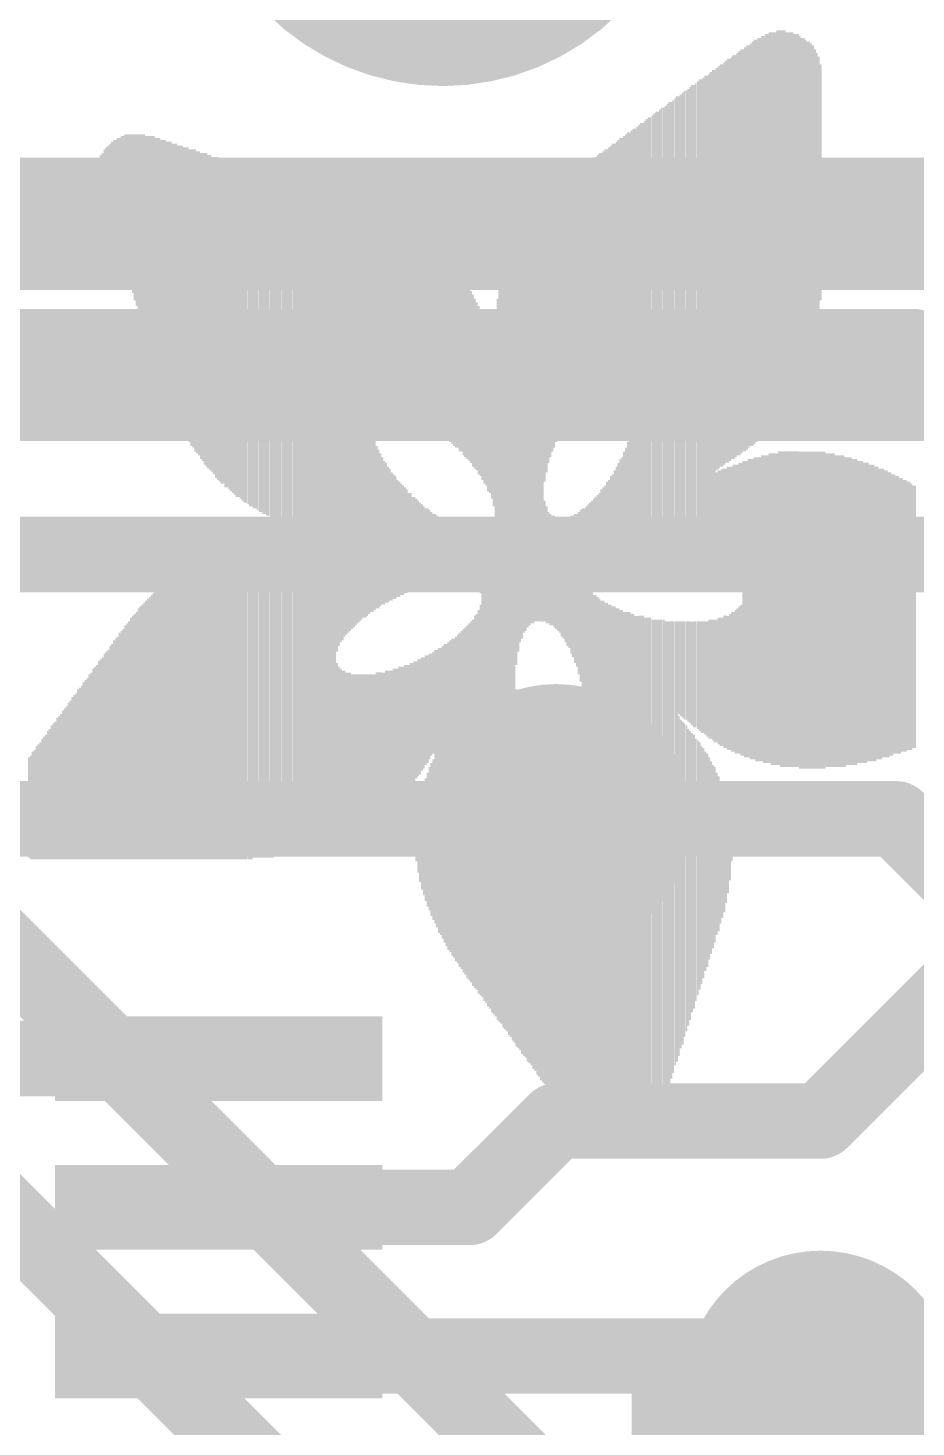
# Model space of a CAD drawing. Extents: x -11.9 to 58.8, y -5.3 to 30.8.
# Drawn here: x 25.276 to 28.261, y 14.211 to 18.915 of the extents above; entities that cross this region are included whole.
import ezdxf

# ---------------------------------------------------------------- set-up
doc = ezdxf.new("R2010")
doc.units = 0
for name, color, linetype in [('1', 12, 'CONTINUOUS'), ('16', 132, 'CONTINUOUS'), ('17', 110, 'CONTINUOUS'), ('18', 110, 'CONTINUOUS'), ('21', 40, 'CONTINUOUS')]:
    doc.layers.add(name, color=color, linetype=linetype)

# ---------------------------------------------------------------- blocks, each defined once
blk = doc.blocks.new('ROUNDP')
at = {"const_width": 0.5}
blk.add_lwpolyline([(0, -0.25, 1), (0, 0.25, 1), (0, -0.25)], format="xyb", dxfattribs=at)
blk = doc.blocks.new('RECT')
blk.add_solid([(-0.5, -0.5), (0.5, -0.5), (-0.5, 0.5), (0.5, 0.5)])
blk = doc.blocks.new('ROUNDV')
at = {"const_width": 0.5}
blk.add_lwpolyline([(0, -0.25, 1), (0, 0.25, 1), (0, -0.25)], format="xyb", dxfattribs=at)

msp = doc.modelspace()

# ---------------------------------------------------------------- linework, layer by layer
at = {"layer": '1', "const_width": 0.254}
for points in [[(20.32, 18.3515), (29.464, 18.3515)], [(20.701, 17.8435), (28.252, 17.8435)], [(28.252, 17.8435), (29.2435, 16.852)], [(25.146, 16.256), (27.051, 16.256)], [(27.94, 15.24), (28.702, 16.002)], [(25.102, 15.45), (25.917, 15.45)], [(26.761, 14.95), (27.051, 15.24)], [(27.051, 15.24), (27.94, 15.24)], [(25.917, 14.95), (26.761, 14.95)], [(25.917, 14.45), (27.432, 14.45)], [(27.432, 14.45), (27.686, 14.45)], [(27.432, 13.95), (27.432, 14.45)], [(27.785, 14.351), (27.686, 14.45)], [(27.94, 14.351), (27.785, 14.351)]]:
    msp.add_lwpolyline(points, dxfattribs=at)
at = {"layer": '1', "const_width": 0.127}
for points in [[(28.2969, 17.8884, 1), (28.2071, 17.7986)], [(28.252, 17.78, 1), (28.252, 17.907)], [(27.051, 16.1925, 1), (27.051, 16.3195)], [(25.917, 15.3865, 1), (25.917, 15.5135)], [(27.051, 15.3035, 1), (27.051, 15.1765)], [(27.0959, 15.1951, 1), (27.0061, 15.2849)], [(27.8951, 15.2849, 1), (27.9849, 15.1951)], [(27.94, 15.1765, 1), (27.94, 15.3035)], [(25.917, 15.0135, 1), (25.917, 14.8865)], [(26.7161, 14.9949, 1), (26.8059, 14.9051)], [(26.761, 14.8865, 1), (26.761, 15.0135)], [(25.917, 14.5135, 1), (25.917, 14.3865)], [(27.432, 14.5135, 1), (27.432, 14.3865)], [(27.4955, 14.45, 1), (27.3685, 14.45)], [(27.432, 14.3865, 1), (27.432, 14.5135)], [(27.7309, 14.4949, 1), (27.6411, 14.4051)], [(27.686, 14.3865, 1), (27.686, 14.5135)], [(27.785, 14.4145, 1), (27.785, 14.2875)], [(27.7401, 14.3061, 1), (27.8299, 14.3959)], [(27.94, 14.2875, 1), (27.94, 14.4145)]]:
    msp.add_lwpolyline(points, format="xyb", dxfattribs=at)
at = {"layer": '16', "const_width": 0.254}
for points in [[(21.209, 18.161), (30.861, 18.161)], [(22.606, 17.653), (29.718, 17.653)], [(22.987, 17.145), (28.702, 17.145)], [(28.194, 16.256), (27.051, 16.256)], [(32.004, 12.446), (28.194, 16.256)], [(25.146, 15.875), (34.29, 6.731)], [(25.146, 14.986), (32.639, 7.493)]]:
    msp.add_lwpolyline(points, dxfattribs=at)
at = {"layer": '16', "const_width": 0.127}
for points in [[(27.051, 16.3195, 1), (27.051, 16.1925)], [(28.2389, 16.3009, 1), (28.1491, 16.2111)], [(28.194, 16.1925, 1), (28.194, 16.3195)]]:
    msp.add_lwpolyline(points, format="xyb", dxfattribs=at)

# ---------------------------------------------------------------- block references
at = {"layer": '1', "xscale": 0.285, "yscale": 1.1, "rotation": 90}
for p in [(25.917, 15.45), (25.917, 14.95), (25.917, 14.45)]:
    msp.add_blockref('RECT', p, dxfattribs=at)
at = {"layer": '17', "xscale": 1.6764, "yscale": 1.6764, "rotation": 90}
msp.add_blockref('ROUNDP', (26.67, 19.558), dxfattribs=at)
msp.add_blockref('ROUNDP', (26.67, 19.558), dxfattribs=at)
at = {"layer": '18', "xscale": 0.9064, "yscale": 0.9064}
for p in [(27.051, 16.256), (27.051, 16.256), (27.94, 14.351), (27.94, 14.351)]:
    msp.add_blockref('ROUNDV', p, dxfattribs=at)
at = {"layer": '21', "rotation": 270}
for p, xscale, yscale in [((27.705, 18.1864), 1.3526, 0.0063), ((27.7114, 18.1896), 1.3589, 0.0064), ((27.7178, 18.1959), 1.3589, 0.0063), ((27.7241, 18.1991), 1.3526, 0.0064), ((27.7305, 18.2055), 1.3525, 0.0063), ((27.7368, 18.2086), 1.3462, 0.0064), ((27.7431, 18.215), 1.3462, 0.0063), ((27.7495, 18.2182), 1.3399, 0.0064), ((27.7559, 18.2245), 1.3398, 0.0063), ((27.7622, 18.2277), 1.3335, 0.0064), ((27.7686, 18.234), 1.3335, 0.0063), ((27.7749, 18.2372), 1.3272, 0.0064), ((27.7813, 18.2404), 1.3208, 0.0063), ((27.7876, 18.2436), 1.3145, 0.0064), ((27.794, 18.2499), 1.3144, 0.0063), ((27.8003, 18.2563), 1.3017, 0.0064), ((27.8067, 18.2594), 1.2954, 0.0063), ((27.813, 18.2626), 1.289, 0.0064), ((27.8194, 18.269), 1.2763, 0.0063), ((27.8257, 18.269), 1.2637, 0.0064), ((27.8321, 18.2753), 1.251, 0.0063), ((27.8384, 18.2785), 1.2446, 0.0064), ((27.8448, 18.2849), 1.2319, 0.0063), ((27.8511, 18.288), 1.2128, 0.0064), ((27.8575, 18.2944), 1.2001, 0.0063), ((27.8638, 18.3007), 1.1874, 0.0064), ((27.8702, 18.3039), 1.1684, 0.0063), ((27.8765, 18.3071), 1.1493, 0.0064), ((27.8829, 18.3165), 1.1303, 0.0063), ((27.8892, 18.3198), 1.1113, 0.0064), ((27.8956, 18.3261), 1.0858, 0.0063), ((27.9019, 18.3356), 1.0668, 0.0064), ((27.9083, 18.342), 1.0414, 0.0063), ((27.6416, 18.142), 1.3525, 0.0063), ((27.6479, 18.1452), 1.3589, 0.0064), ((27.6543, 18.1483), 1.3526, 0.0063), ((27.6606, 18.1547), 1.3525, 0.0064), ((27.6669, 18.1578), 1.3589, 0.0063), ((27.6733, 18.1641), 1.3589, 0.0064), ((27.6797, 18.1674), 1.3525, 0.0063), ((27.686, 18.1706), 1.3589, 0.0064), ((27.6924, 18.1769), 1.3589, 0.0063), ((27.6987, 18.1801), 1.3525, 0.0064), ((27.9146, 18.3515), 1.0096, 0.0064), ((27.921, 18.3578), 0.9715, 0.0063), ((27.9273, 18.3674), 0.9271, 0.0064), ((27.9337, 18.3801), 0.8763, 0.0063), ((27.5781, 17.9356), 1.6764, 0.0063), ((27.5844, 17.9356), 1.6764, 0.0064), ((27.5907, 18.1039), 1.3525, 0.0063), ((27.5971, 18.1102), 1.3526, 0.0064), ((27.6035, 18.1166), 1.3525, 0.0063), ((27.6098, 18.1166), 1.3525, 0.0064), ((27.6162, 18.1229), 1.3526, 0.0063), ((27.6225, 18.1293), 1.3525, 0.0064), ((27.6288, 18.1325), 1.3589, 0.0063), ((27.6352, 18.1356), 1.3526, 0.0064), ((27.94, 18.3959), 0.7937, 0.0064), ((27.5082, 17.9229), 1.6002, 0.0064), ((27.5145, 17.9229), 1.6002, 0.0063), ((27.5209, 17.9261), 1.6065, 0.0064), ((27.5273, 17.9292), 1.6129, 0.0063), ((27.5336, 17.9292), 1.6256, 0.0064), ((27.54, 17.9292), 1.6256, 0.0063), ((27.5463, 17.9292), 1.6383, 0.0064), ((27.5526, 17.9324), 1.6446, 0.0063), ((27.559, 17.9324), 1.6446, 0.0064), ((27.5654, 17.9324), 1.6574, 0.0063), ((27.5717, 17.9355), 1.6637, 0.0064), ((27.4511, 17.9102), 1.5367, 0.0063), ((27.4574, 17.9102), 1.5494, 0.0064), ((27.4638, 17.9102), 1.5494, 0.0063), ((27.4701, 17.9134), 1.5557, 0.0064), ((27.4764, 17.9166), 1.5621, 0.0063), ((27.4828, 17.9197), 1.5684, 0.0064), ((27.4892, 17.9165), 1.5748, 0.0063), ((27.4955, 17.9197), 1.5812, 0.0064), ((27.5019, 17.9229), 1.5875, 0.0063), ((27.3812, 17.888), 1.4795, 0.0064), ((27.3876, 17.8911), 1.4859, 0.0063), ((27.3939, 17.8911), 1.4859, 0.0064), ((27.4002, 17.8943), 1.4922, 0.0063), ((27.4066, 17.8975), 1.4986, 0.0064), ((27.413, 17.8975), 1.4986, 0.0063), ((27.4193, 17.8974), 1.5113, 0.0064), ((27.4257, 17.9007), 1.5177, 0.0063), ((27.432, 17.9038), 1.524, 0.0064), ((27.4383, 17.9038), 1.524, 0.0063), ((27.4447, 17.907), 1.5304, 0.0064), ((27.324, 18.1325), 0.9017, 0.0063), ((27.3304, 17.8689), 1.4414, 0.0064), ((27.3368, 17.8721), 1.4478, 0.0063), ((27.3431, 17.8721), 1.4478, 0.0064), ((27.3495, 17.8753), 1.4541, 0.0063), ((27.3558, 17.8785), 1.4605, 0.0064), ((27.3621, 17.8816), 1.4668, 0.0063), ((27.3685, 17.8816), 1.4668, 0.0064), ((27.3749, 17.8848), 1.4732, 0.0063), ((25.5651, 18.3737), 0.3302, 0.0064), ((25.5715, 18.3674), 0.3429, 0.0063), ((25.5778, 18.3578), 0.3747, 0.0064), ((25.5842, 18.3483), 0.3937, 0.0063), ((25.5905, 18.3452), 0.4127, 0.0064), ((25.5968, 18.3325), 0.4381, 0.0063), ((25.6032, 18.3261), 0.4636, 0.0064), ((25.6096, 18.3166), 0.4826, 0.0063), ((25.6159, 18.3102), 0.4953, 0.0064), ((25.6223, 18.2976), 0.5207, 0.0063), ((25.6286, 18.2912), 0.5334, 0.0064), ((25.6349, 18.2785), 0.5588, 0.0063), ((25.6413, 18.269), 0.5779, 0.0064), ((25.6477, 18.2595), 0.5969, 0.0063), ((25.654, 18.2499), 0.616, 0.0064), ((25.6604, 18.2404), 0.635, 0.0063), ((25.6667, 18.2309), 0.6541, 0.0064), ((25.673, 18.2182), 0.6667, 0.0063), ((25.6794, 18.2086), 0.6858, 0.0064), ((25.6858, 18.1991), 0.7048, 0.0063), ((25.6921, 18.1896), 0.7239, 0.0064), ((25.6985, 18.1801), 0.7429, 0.0063), ((25.7048, 18.1674), 0.7557, 0.0064), ((25.7111, 18.1578), 0.7747, 0.0063), ((25.7175, 18.1483), 0.7938, 0.0064), ((25.7239, 18.1356), 0.8064, 0.0063), ((25.7302, 18.126), 0.8255, 0.0064), ((25.7366, 18.1166), 0.8445, 0.0063), ((27.2606, 18.1483), 0.781, 0.0063), ((27.2669, 18.1515), 0.7874, 0.0064), ((27.2733, 18.1515), 0.7874, 0.0063), ((27.2796, 18.1547), 0.7937, 0.0064), ((27.2859, 18.1547), 0.8065, 0.0063), ((27.2923, 18.1578), 0.8128, 0.0064), ((27.2987, 18.1547), 0.8191, 0.0063), ((27.305, 18.1547), 0.8319, 0.0064), ((27.3114, 18.1547), 0.8445, 0.0063), ((27.3177, 18.1451), 0.8636, 0.0064), ((25.5206, 18.4182), 0.1397, 0.0063), ((25.527, 18.4119), 0.1651, 0.0064), ((25.5334, 18.4087), 0.1969, 0.0063), ((25.5397, 18.4023), 0.2222, 0.0064), ((25.5461, 18.3959), 0.2477, 0.0063), ((25.5524, 18.3864), 0.2794, 0.0064), ((25.5587, 18.3833), 0.2985, 0.0063), ((25.7429, 18.1039), 0.8573, 0.0064), ((25.7492, 18.0975), 0.87, 0.0063), ((25.7556, 18.088), 0.889, 0.0064), ((25.762, 18.0785), 0.8953, 0.0063), ((25.7683, 18.0721), 0.908, 0.0064), ((25.7747, 18.0658), 0.9207, 0.0063), ((25.781, 18.0563), 0.9271, 0.0064), ((25.7873, 18.0499), 0.9398, 0.0063), ((25.7937, 18.0435), 0.9525, 0.0064), ((25.8001, 18.034), 0.9588, 0.0063), ((25.8064, 18.0277), 0.9715, 0.0064), ((25.8128, 18.0213), 0.9842, 0.0063), ((25.8191, 18.015), 0.9843, 0.0064), ((25.8255, 18.0086), 0.997, 0.0063), ((25.8318, 18.0054), 1.0033, 0.0064), ((25.8382, 17.9991), 1.016, 0.0063), ((25.8445, 17.9927), 1.016, 0.0064), ((25.8509, 17.9896), 1.0223, 0.0063), ((25.8572, 17.9801), 1.0287, 0.0064), ((25.8636, 17.9769), 1.0351, 0.0063), ((25.8699, 17.9705), 1.0478, 0.0064), ((25.8763, 17.9673), 1.0541, 0.0063), ((25.8826, 17.961), 1.0541, 0.0064), ((25.889, 17.9578), 1.0604, 0.0063), ((27.1907, 18.1039), 0.7683, 0.0064), ((27.1971, 18.1102), 0.7684, 0.0063), ((27.2034, 18.1134), 0.762, 0.0064), ((27.2097, 18.1166), 0.7683, 0.0063), ((27.2161, 18.1229), 0.7684, 0.0064), ((27.2225, 18.1261), 0.762, 0.0063), ((27.2288, 18.1293), 0.7683, 0.0064), ((27.2352, 18.1356), 0.7684, 0.0063), ((27.2415, 18.1388), 0.7747, 0.0064), ((27.2478, 18.1388), 0.7747, 0.0063), ((27.2542, 18.1452), 0.7747, 0.0064), ((25.508, 18.4245), 0.0635, 0.0063), ((25.5143, 18.4245), 0.1016, 0.0064), ((25.8953, 17.9515), 1.0605, 0.0064), ((25.9017, 17.9483), 1.0668, 0.0063), ((25.908, 17.942), 1.0795, 0.0064), ((25.9144, 17.9388), 1.0859, 0.0063), ((25.9207, 17.9324), 1.0858, 0.0064), ((25.9271, 17.9292), 1.0922, 0.0063), ((25.9334, 17.9261), 1.0859, 0.0064), ((25.9398, 17.9197), 1.0986, 0.0063), ((25.9461, 17.9197), 1.0986, 0.0064), ((25.9525, 17.9166), 1.1049, 0.0063), ((25.9588, 17.9102), 1.1049, 0.0064), ((25.9652, 17.907), 1.1112, 0.0063), ((25.9715, 17.9038), 1.1176, 0.0064), ((25.9779, 17.8975), 1.1176, 0.0063), ((25.9842, 17.8975), 1.1176, 0.0064), ((25.9906, 17.8943), 1.124, 0.0063), ((25.9969, 17.888), 1.1239, 0.0064), ((26.0033, 17.8848), 1.1303, 0.0063), ((26.0096, 17.8848), 1.1303, 0.0064), ((26.016, 17.8785), 1.1303, 0.0063), ((26.0223, 17.8753), 1.1367, 0.0064), ((26.0287, 17.8753), 1.1367, 0.0063), ((27.1335, 18.0531), 0.7811, 0.0063), ((27.1399, 18.0594), 0.781, 0.0064), ((27.1463, 18.0658), 0.7811, 0.0063), ((27.1526, 18.069), 0.7747, 0.0064), ((27.159, 18.0753), 0.7747, 0.0063), ((27.1653, 18.0848), 0.7684, 0.0064), ((27.1716, 18.0879), 0.7747, 0.0063), ((27.178, 18.0943), 0.762, 0.0064), ((27.1844, 18.0975), 0.7684, 0.0063), ((26.035, 17.8689), 1.1366, 0.0064), ((26.0414, 17.8689), 1.1366, 0.0063), ((26.0477, 17.8657), 1.143, 0.0064), ((26.0541, 17.8594), 1.143, 0.0063), ((26.0604, 17.8594), 1.143, 0.0064), ((26.0668, 17.8562), 1.1494, 0.0063), ((26.0731, 17.853), 1.143, 0.0064), ((26.0795, 17.8498), 1.1493, 0.0063), ((26.0858, 17.8498), 1.1493, 0.0064), ((26.0922, 17.8435), 1.1494, 0.0063), ((26.0985, 17.8435), 1.1494, 0.0064), ((26.1049, 17.8435), 1.1494, 0.0063), ((26.1112, 17.8372), 1.1493, 0.0064), ((26.1176, 17.8372), 1.1493, 0.0063), ((26.1239, 17.834), 1.1557, 0.0064), ((26.1303, 17.8308), 1.1494, 0.0063), ((26.1366, 17.8308), 1.1494, 0.0064), ((26.143, 17.8277), 1.1557, 0.0063), ((26.1493, 17.8245), 1.1493, 0.0064), ((26.1557, 17.8245), 1.1493, 0.0063), ((26.162, 17.8212), 1.1557, 0.0064), ((26.1684, 17.8181), 1.1494, 0.0063), ((26.1747, 17.8181), 1.1494, 0.0064), ((26.1811, 17.8181), 1.1494, 0.0063), ((27.0764, 17.9832), 0.8192, 0.0064), ((27.0828, 17.9927), 0.8128, 0.0063), ((27.0891, 17.9991), 0.8128, 0.0064), ((27.0954, 18.0086), 0.8064, 0.0063), ((27.1018, 18.0182), 0.8001, 0.0064), ((27.1082, 18.0245), 0.8001, 0.0063), ((27.1145, 18.034), 0.7938, 0.0064), ((27.1209, 18.0404), 0.7937, 0.0063), ((27.1272, 18.0467), 0.781, 0.0064), ((26.1874, 17.8117), 1.1493, 0.0064), ((26.1938, 17.8117), 1.1493, 0.0063), ((26.2001, 17.8117), 1.1493, 0.0064), ((26.2065, 17.8054), 1.1494, 0.0063), ((26.2128, 17.8054), 1.1494, 0.0064), ((26.2192, 17.8054), 1.1494, 0.0063), ((26.2255, 17.8022), 1.143, 0.0064), ((26.2319, 17.7991), 1.1493, 0.0063), ((26.2382, 17.7991), 1.1493, 0.0064), ((26.2446, 17.7959), 1.143, 0.0063), ((26.2509, 17.7927), 1.1494, 0.0064), ((26.2573, 17.7927), 1.1494, 0.0063), ((26.2636, 17.2625), 2.1971, 0.0064), ((26.27, 17.2625), 2.1971, 0.0063), ((26.2763, 17.2625), 2.1971, 0.0064), ((26.2827, 17.2625), 2.1844, 0.0063), ((26.289, 17.2625), 2.1844, 0.0064), ((26.2954, 17.2625), 2.1844, 0.0063), ((26.3017, 17.2625), 2.1717, 0.0064), ((26.3081, 17.2625), 2.1717, 0.0063), ((26.3144, 17.5831), 1.5303, 0.0064), ((27.032, 17.9102), 0.8763, 0.0063), ((27.0383, 17.9229), 0.8636, 0.0064), ((27.0447, 17.9324), 0.8572, 0.0063), ((27.051, 17.9451), 0.8446, 0.0064), ((27.0573, 17.9578), 0.8446, 0.0063), ((27.0637, 17.9642), 0.8319, 0.0064), ((27.0701, 17.9736), 0.8255, 0.0063), ((26.3208, 17.5895), 1.505, 0.0063), ((26.3271, 17.5959), 1.4923, 0.0064), ((26.3335, 17.5991), 1.4859, 0.0063), ((26.3398, 17.6054), 1.4732, 0.0064), ((26.3462, 17.6054), 1.4605, 0.0063), ((26.3525, 17.6086), 1.4541, 0.0064), ((26.3589, 17.6086), 1.4415, 0.0063), ((26.3652, 17.6118), 1.4351, 0.0064), ((26.3716, 17.6149), 1.4288, 0.0063), ((26.3779, 17.6181), 1.4224, 0.0064), ((26.3843, 17.6181), 1.4097, 0.0063), ((26.3906, 17.6212), 1.4033, 0.0064), ((26.397, 17.6212), 1.3907, 0.0063), ((26.4033, 17.6244), 1.3843, 0.0064), ((26.4097, 17.6244), 1.3843, 0.0063), ((26.416, 17.6244), 1.3716, 0.0064), ((26.4224, 17.6276), 1.3652, 0.0063), ((26.4287, 17.6276), 1.3526, 0.0064), ((26.4351, 17.9483), 0.7112, 0.0063), ((26.9939, 17.6118), 1.3843, 0.0063), ((27.0002, 17.6181), 1.397, 0.0064), ((27.0066, 17.6212), 1.4033, 0.0063), ((27.0129, 17.8594), 0.9398, 0.0064), ((27.0192, 17.8784), 0.9144, 0.0063), ((27.0256, 17.8975), 0.889, 0.0064), ((26.4414, 17.9515), 0.6921, 0.0064), ((26.4478, 17.9578), 0.6794, 0.0063), ((26.4541, 17.9547), 0.6731, 0.0064), ((26.4605, 17.9578), 0.6668, 0.0063), ((26.4668, 17.961), 0.6604, 0.0064), ((26.4732, 17.9578), 0.654, 0.0063), ((26.4795, 17.9578), 0.654, 0.0064), ((26.4859, 17.9547), 0.6477, 0.0063), ((26.4922, 17.9515), 0.6413, 0.0064), ((26.4986, 17.9515), 0.6413, 0.0063), ((26.5049, 17.9483), 0.635, 0.0064), ((26.5113, 17.9483), 0.635, 0.0063), ((26.5176, 17.9451), 0.6286, 0.0064), ((26.524, 17.9451), 0.6286, 0.0063), ((26.5303, 17.9388), 0.6287, 0.0064), ((26.9558, 17.5768), 1.3526, 0.0063), ((26.9621, 17.5863), 1.3589, 0.0064), ((26.9685, 17.5927), 1.3589, 0.0063), ((26.9748, 17.599), 1.3716, 0.0064), ((26.9811, 17.6054), 1.3716, 0.0063), ((26.9875, 17.6086), 1.3779, 0.0064), ((26.5367, 17.9355), 0.6223, 0.0063), ((26.543, 17.9355), 0.6223, 0.0064), ((26.5494, 17.9292), 0.6223, 0.0063), ((26.5557, 17.9292), 0.6223, 0.0064), ((26.5621, 17.9261), 0.6159, 0.0063), ((26.5684, 17.9197), 0.616, 0.0064), ((26.5748, 17.9197), 0.616, 0.0063), ((26.5811, 17.9134), 0.6159, 0.0064), ((26.5875, 17.9102), 0.6096, 0.0063), ((26.5938, 17.907), 0.616, 0.0064), ((26.6002, 17.9007), 0.6159, 0.0063), ((26.9304, 17.5324), 1.3653, 0.0063), ((26.9367, 17.545), 1.3653, 0.0064), ((26.9431, 17.5578), 1.3525, 0.0063), ((26.9494, 17.5673), 1.3589, 0.0064), ((26.6065, 17.8975), 0.6096, 0.0064), ((26.6129, 17.8911), 0.6096, 0.0063), ((26.6192, 17.888), 0.6033, 0.0064), ((26.6256, 17.8848), 0.6096, 0.0063), ((26.6319, 17.8784), 0.6096, 0.0064), ((26.6383, 17.8753), 0.6033, 0.0063), ((26.6446, 17.8689), 0.6032, 0.0064), ((26.651, 17.8626), 0.6033, 0.0063), ((26.6573, 17.8562), 0.6032, 0.0064), ((26.905, 16.8402), 2.6606, 0.0063), ((26.9113, 16.8402), 2.6734, 0.0064), ((26.9177, 17.4847), 1.4224, 0.0063), ((26.924, 17.5101), 1.3843, 0.0064), ((26.6637, 17.853), 0.5969, 0.0063), ((26.67, 17.8467), 0.5969, 0.0064), ((26.6764, 17.8404), 0.5969, 0.0063), ((26.6827, 17.834), 0.5969, 0.0064), ((26.6891, 17.8277), 0.5969, 0.0063), ((26.6954, 17.8212), 0.5969, 0.0064), ((26.7018, 17.8149), 0.5969, 0.0063), ((26.8859, 16.8339), 2.5845, 0.0064), ((26.8923, 16.8339), 2.6099, 0.0063), ((26.8986, 16.8371), 2.6289, 0.0064), ((26.7081, 17.8086), 0.5969, 0.0064), ((26.7145, 17.8023), 0.5969, 0.0063), ((26.7208, 17.7991), 0.5905, 0.0064), ((26.7272, 17.7864), 0.5905, 0.0063), ((26.7335, 17.7832), 0.5842, 0.0064), ((26.7399, 17.7736), 0.5905, 0.0063), ((26.8669, 16.8179), 2.5019, 0.0063), ((26.8732, 16.8211), 2.5337, 0.0064), ((26.8796, 16.8275), 2.559, 0.0063), ((26.7462, 17.7641), 0.5842, 0.0064), ((26.7526, 17.7578), 0.5842, 0.0063), ((26.7589, 17.7483), 0.5779, 0.0064), ((26.7653, 17.7419), 0.5778, 0.0063), ((26.7716, 17.7292), 0.5778, 0.0064), ((26.8605, 16.8085), 2.4701, 0.0064), ((26.778, 17.7197), 0.5715, 0.0063), ((26.7843, 17.7102), 0.5651, 0.0064), ((26.7907, 17.6974), 0.5651, 0.0063), ((26.8542, 16.7926), 2.4257, 0.0063), ((26.797, 17.6879), 0.5588, 0.0064), ((26.8034, 17.6721), 0.5525, 0.0063), ((26.8097, 17.6593), 0.5525, 0.0064), ((26.8161, 17.6435), 0.5334, 0.0063), ((26.8224, 17.6244), 0.5334, 0.0064), ((26.8288, 17.6118), 0.5207, 0.0063), ((26.8351, 17.5895), 0.5144, 0.0064), ((26.8415, 17.5673), 0.5207, 0.0063), ((26.8478, 16.6973), 2.2098, 0.0064), ((27.324, 17.399), 0.5016, 0.0063), ((27.3177, 17.3768), 0.4572, 0.0064), ((26.4351, 17.253), 0.6033, 0.0063), ((27.305, 17.3514), 0.4064, 0.0064), ((27.3114, 17.3609), 0.4254, 0.0063), ((26.4414, 17.2434), 0.5715, 0.0064), ((26.4478, 17.237), 0.5461, 0.0063), ((27.2859, 17.326), 0.3556, 0.0063), ((27.2923, 17.3355), 0.3746, 0.0064), ((27.2987, 17.3419), 0.3873, 0.0063), ((26.4541, 17.2307), 0.5334, 0.0064), ((26.4605, 17.2276), 0.5143, 0.0063), ((26.4668, 17.2244), 0.4953, 0.0064), ((26.4732, 17.218), 0.4826, 0.0063), ((26.4795, 17.2181), 0.4699, 0.0064), ((27.2606, 17.3006), 0.3048, 0.0063), ((27.2669, 17.307), 0.3175, 0.0064), ((27.2733, 17.3101), 0.3238, 0.0063), ((27.2796, 17.3196), 0.3429, 0.0064), ((27.6669, 17.2434), 0.4191, 0.0063), ((27.6733, 17.2371), 0.4318, 0.0064), ((27.6797, 16.964), 0.9906, 0.0063), ((27.686, 16.9609), 0.9969, 0.0064), ((27.6924, 16.9609), 0.9969, 0.0063), ((27.6987, 16.9641), 1.0033, 0.0064), ((27.705, 16.9609), 1.0097, 0.0063), ((27.7114, 16.9609), 1.0097, 0.0064), ((27.7178, 16.964), 1.016, 0.0063), ((27.7241, 16.9609), 1.0223, 0.0064), ((27.7305, 16.9609), 1.0223, 0.0063), ((27.7368, 16.9609), 1.0223, 0.0064), ((27.7431, 16.9641), 1.0287, 0.0063), ((27.7495, 16.9609), 1.0351, 0.0064), ((27.7559, 16.9609), 1.0351, 0.0063), ((27.7622, 16.9609), 1.0351, 0.0064), ((27.7686, 16.964), 1.0414, 0.0063), ((27.7749, 16.9609), 1.0477, 0.0064), ((27.7813, 16.9609), 1.0477, 0.0063), ((27.7876, 16.9609), 1.0477, 0.0064), ((27.794, 16.9609), 1.0477, 0.0063), ((27.8003, 16.9641), 1.0541, 0.0064), ((27.8067, 16.9609), 1.0605, 0.0063), ((27.813, 16.9609), 1.0605, 0.0064), ((27.8194, 16.9609), 1.0605, 0.0063), ((27.8257, 16.9609), 1.0605, 0.0064), ((27.8321, 16.9609), 1.0605, 0.0063), ((27.8384, 16.9609), 1.0605, 0.0064), ((27.8448, 16.9609), 1.0605, 0.0063), ((27.8511, 16.9609), 1.0605, 0.0064), ((27.8575, 16.9609), 1.0605, 0.0063), ((27.8638, 16.9609), 1.0605, 0.0064), ((27.8702, 16.9577), 1.0668, 0.0063), ((27.8765, 16.9577), 1.0668, 0.0064), ((27.8829, 16.9577), 1.0668, 0.0063), ((27.8892, 16.9577), 1.0668, 0.0064), ((27.8956, 16.9577), 1.0668, 0.0063), ((27.9019, 16.9577), 1.0668, 0.0064), ((27.9083, 16.9577), 1.0668, 0.0063), ((27.9146, 16.9577), 1.0668, 0.0064), ((27.921, 16.9577), 1.0668, 0.0063), ((27.9273, 16.9577), 1.0668, 0.0064), ((27.9337, 16.9577), 1.0668, 0.0063), ((27.94, 16.9577), 1.0668, 0.0064), ((27.9464, 16.9577), 1.0668, 0.0063), ((27.9527, 16.9577), 1.0668, 0.0064), ((27.9591, 16.9577), 1.0541, 0.0063), ((27.9654, 16.9577), 1.0541, 0.0064), ((27.9718, 16.9577), 1.0541, 0.0063), ((27.9781, 16.9577), 1.0541, 0.0064), ((27.9845, 16.9577), 1.0541, 0.0063), ((27.9908, 16.9545), 1.0478, 0.0064), ((27.9972, 16.9545), 1.0478, 0.0063), ((28.0035, 16.9545), 1.0478, 0.0064), ((28.0099, 16.9545), 1.0478, 0.0063), ((28.0162, 16.9545), 1.0478, 0.0064), ((28.0226, 16.9513), 1.0414, 0.0063), ((28.0289, 16.9545), 1.035, 0.0064), ((28.0353, 16.9545), 1.035, 0.0063), ((28.0416, 16.9545), 1.035, 0.0064), ((28.048, 16.9514), 1.0287, 0.0063), ((28.0543, 16.9514), 1.0287, 0.0064), ((28.0607, 16.9514), 1.0287, 0.0063), ((28.067, 16.9513), 1.016, 0.0064), ((28.0734, 16.9513), 1.016, 0.0063), ((28.0797, 16.9513), 1.016, 0.0064), ((28.0861, 16.9482), 1.0097, 0.0063), ((28.0924, 16.9482), 1.0097, 0.0064), ((28.0988, 16.9514), 1.0033, 0.0063), ((26.4859, 17.2117), 0.4572, 0.0063), ((26.4922, 17.2117), 0.4445, 0.0064), ((26.4986, 17.2053), 0.4318, 0.0063), ((26.5049, 17.2053), 0.4191, 0.0064), ((26.5113, 17.2021), 0.4127, 0.0063), ((27.2352, 17.2752), 0.2667, 0.0063), ((27.2415, 17.2783), 0.2731, 0.0064), ((27.2478, 17.2847), 0.2858, 0.0063), ((27.2542, 17.2911), 0.2985, 0.0064), ((27.5907, 17.2561), 0.3302, 0.0063), ((27.5971, 17.2593), 0.3366, 0.0064), ((27.6035, 17.2562), 0.3429, 0.0063), ((27.6098, 17.2593), 0.3492, 0.0064), ((27.6162, 17.2561), 0.3556, 0.0063), ((27.6225, 17.253), 0.3619, 0.0064), ((27.6288, 17.2562), 0.3683, 0.0063), ((27.6352, 17.253), 0.3747, 0.0064), ((27.6416, 17.2498), 0.381, 0.0063), ((27.6479, 17.2498), 0.3937, 0.0064), ((27.6543, 17.2466), 0.4, 0.0063), ((27.6606, 17.2434), 0.4064, 0.0064), ((28.1051, 16.9482), 0.9969, 0.0064), ((28.1115, 16.9482), 0.9969, 0.0063), ((28.1178, 16.9482), 0.9969, 0.0064), ((28.1242, 16.945), 0.9906, 0.0063), ((28.1305, 16.9482), 0.9843, 0.0064), ((28.1369, 16.945), 0.9779, 0.0063), ((28.1432, 16.945), 0.9779, 0.0064), ((28.1496, 16.9482), 0.9715, 0.0063), ((28.1559, 16.945), 0.9652, 0.0064), ((28.1623, 16.945), 0.9652, 0.0063), ((28.1686, 16.9418), 0.9588, 0.0064), ((28.175, 16.945), 0.9525, 0.0063), ((28.1813, 16.9418), 0.9462, 0.0064), ((28.1877, 16.945), 0.9398, 0.0063), ((28.194, 16.9418), 0.9334, 0.0064), ((28.2004, 16.9418), 0.9334, 0.0063), ((26.5176, 17.1989), 0.3937, 0.0064), ((26.524, 17.1958), 0.3874, 0.0063), ((26.5303, 17.1958), 0.3746, 0.0064), ((26.5367, 17.1927), 0.3683, 0.0063), ((26.543, 17.1926), 0.3556, 0.0064), ((26.5494, 17.1895), 0.3493, 0.0063), ((27.2034, 17.2466), 0.235, 0.0064), ((27.2097, 17.253), 0.2349, 0.0063), ((27.2161, 17.2562), 0.2413, 0.0064), ((27.2225, 17.2625), 0.254, 0.0063), ((27.2288, 17.2657), 0.2603, 0.0064), ((28.2067, 16.9386), 0.9271, 0.0064), ((28.2131, 16.9418), 0.9208, 0.0063), ((28.2194, 16.9386), 0.9144, 0.0064), ((28.2258, 16.9386), 0.9144, 0.0063), ((28.2321, 16.9386), 0.9017, 0.0064), ((28.2385, 16.9386), 0.9017, 0.0063), ((28.2448, 16.9354), 0.8953, 0.0064), ((28.2512, 16.9354), 0.8827, 0.0063), ((28.2575, 16.9354), 0.8827, 0.0064), ((26.5557, 17.1863), 0.3302, 0.0064), ((26.5621, 17.1863), 0.3302, 0.0063), ((26.5684, 17.1831), 0.3112, 0.0064), ((26.5748, 17.1831), 0.3112, 0.0063), ((26.5811, 17.1799), 0.3048, 0.0064), ((26.5875, 17.18), 0.2921, 0.0063), ((26.5938, 17.1768), 0.2857, 0.0064), ((26.6002, 17.1736), 0.2794, 0.0063), ((27.0129, 17.1228), 0.4064, 0.0064), ((27.159, 17.2085), 0.2096, 0.0063), ((27.1653, 17.2149), 0.2095, 0.0064), ((27.1716, 17.2212), 0.2096, 0.0063), ((27.178, 17.2244), 0.2159, 0.0064), ((27.1844, 17.2308), 0.2159, 0.0063), ((27.1907, 17.2339), 0.2222, 0.0064), ((27.1971, 17.2402), 0.2223, 0.0063), ((26.6065, 17.1736), 0.2667, 0.0064), ((26.6129, 17.1704), 0.2604, 0.0063), ((26.6192, 17.1704), 0.2604, 0.0064), ((26.6256, 17.1672), 0.254, 0.0063), ((26.6319, 17.1672), 0.2413, 0.0064), ((26.6383, 17.164), 0.2349, 0.0063), ((26.6446, 17.164), 0.2349, 0.0064), ((26.651, 17.1609), 0.2286, 0.0063), ((26.6573, 17.1608), 0.2159, 0.0064), ((26.6637, 17.1608), 0.2159, 0.0063), ((27.0192, 17.1101), 0.3937, 0.0063), ((27.0256, 17.1006), 0.3747, 0.0064), ((27.032, 17.0942), 0.3746, 0.0063), ((27.0383, 17.091), 0.3683, 0.0064), ((27.0447, 17.0878), 0.3747, 0.0063), ((27.051, 17.0815), 0.3746, 0.0064), ((27.0573, 17.0783), 0.381, 0.0063), ((27.0637, 17.0752), 0.3873, 0.0064), ((27.0701, 17.0688), 0.4, 0.0063), ((27.0764, 17.0656), 0.4064, 0.0064), ((27.0828, 17.0593), 0.4191, 0.0063), ((27.0891, 17.0529), 0.4318, 0.0064), ((27.0954, 17.0497), 0.4381, 0.0063), ((27.1018, 17.0434), 0.4636, 0.0064), ((27.1082, 17.0371), 0.4763, 0.0063), ((27.1145, 17.0307), 0.5016, 0.0064), ((27.1209, 17.0244), 0.5143, 0.0063), ((27.1272, 17.0148), 0.5461, 0.0064), ((27.1335, 17.0053), 0.5778, 0.0063), ((27.1399, 16.9926), 0.616, 0.0064), ((27.1463, 17.1863), 0.2286, 0.0063), ((27.1526, 17.1989), 0.2159, 0.0064), ((26.1049, 16.6751), 1.0858, 0.0063), ((26.1112, 16.6751), 1.0858, 0.0064), ((26.1176, 16.6751), 1.0858, 0.0063), ((26.1239, 16.6751), 1.0858, 0.0064), ((26.1303, 16.6751), 1.0858, 0.0063), ((26.1366, 16.6751), 1.0858, 0.0064), ((26.143, 16.6751), 1.0858, 0.0063), ((26.1493, 16.6751), 1.0858, 0.0064), ((26.1557, 16.6783), 1.0795, 0.0063), ((26.162, 16.6783), 1.0795, 0.0064), ((26.1684, 16.6783), 1.0795, 0.0063), ((26.1747, 16.6783), 1.0795, 0.0064), ((26.1811, 16.6783), 1.0795, 0.0063), ((26.1874, 16.6815), 1.0731, 0.0064), ((26.1938, 16.6815), 1.0731, 0.0063), ((26.67, 17.1577), 0.2096, 0.0064), ((26.6764, 17.1545), 0.2032, 0.0063), ((26.6827, 17.1545), 0.2032, 0.0064), ((26.6891, 17.1514), 0.1969, 0.0063), ((26.6954, 17.1514), 0.1969, 0.0064), ((26.7018, 17.1482), 0.1905, 0.0063), ((26.7081, 17.1482), 0.1905, 0.0064), ((26.7145, 17.145), 0.1842, 0.0063), ((26.7208, 17.145), 0.1842, 0.0064), ((26.7272, 17.1418), 0.1778, 0.0063), ((26.7335, 17.1418), 0.1778, 0.0064), ((26.7399, 17.1418), 0.1778, 0.0063), ((26.7462, 17.1418), 0.1778, 0.0064), ((26.7526, 17.1387), 0.1715, 0.0063), ((26.7589, 17.1355), 0.1778, 0.0064), ((26.7653, 17.1355), 0.1778, 0.0063), ((26.7716, 17.1323), 0.1842, 0.0064), ((26.778, 17.1323), 0.1842, 0.0063), ((26.7843, 17.1259), 0.1841, 0.0064), ((26.7907, 17.1259), 0.1969, 0.0063), ((26.797, 17.1196), 0.2096, 0.0064), ((26.8034, 16.4401), 1.5685, 0.0063), ((26.8097, 16.4338), 1.5812, 0.0064), ((26.8161, 16.4338), 1.5938, 0.0063), ((26.8224, 16.4275), 1.6065, 0.0064), ((26.8288, 16.4275), 1.6193, 0.0063), ((26.8351, 16.4243), 1.6383, 0.0064), ((26.8415, 16.4275), 1.6573, 0.0063), ((25.9207, 16.6466), 1.0541, 0.0064), ((25.9271, 16.6466), 1.0541, 0.0063), ((25.9334, 16.6466), 1.0541, 0.0064), ((25.9398, 16.6497), 1.0604, 0.0063), ((25.9461, 16.6497), 1.0604, 0.0064), ((25.9525, 16.6529), 1.0668, 0.0063), ((25.9588, 16.6529), 1.0668, 0.0064), ((25.9652, 16.6529), 1.0668, 0.0063), ((25.9715, 16.6529), 1.0668, 0.0064), ((25.9779, 16.6561), 1.0731, 0.0063), ((25.9842, 16.6561), 1.0731, 0.0064), ((25.9906, 16.6593), 1.0795, 0.0063), ((25.9969, 16.6593), 1.0795, 0.0064), ((26.0033, 16.6593), 1.0795, 0.0063), ((26.0096, 16.6593), 1.0795, 0.0064), ((26.016, 16.6593), 1.0795, 0.0063), ((26.0223, 16.6624), 1.0858, 0.0064), ((26.0287, 16.6624), 1.0858, 0.0063), ((26.035, 16.6655), 1.0795, 0.0064), ((26.0414, 16.6655), 1.0795, 0.0063), ((26.0477, 16.6687), 1.0859, 0.0064), ((26.0541, 16.6687), 1.0859, 0.0063), ((26.0604, 16.6687), 1.0859, 0.0064), ((26.0668, 16.6687), 1.0859, 0.0063), ((26.0731, 16.6687), 1.0859, 0.0064), ((26.0795, 16.6687), 1.0859, 0.0063), ((26.0858, 16.6687), 1.0859, 0.0064), ((26.0922, 16.6687), 1.0859, 0.0063), ((26.0985, 16.6687), 1.0859, 0.0064), ((26.2001, 16.6783), 1.0668, 0.0064), ((26.2065, 16.6783), 1.0668, 0.0063), ((26.2128, 16.6783), 1.0668, 0.0064), ((26.2192, 16.6815), 1.0605, 0.0063), ((26.2255, 16.6815), 1.0605, 0.0064), ((26.2319, 16.6815), 1.0605, 0.0063), ((26.2382, 16.6847), 1.0541, 0.0064), ((26.2446, 16.6847), 1.0541, 0.0063), ((26.2509, 16.6847), 1.0541, 0.0064), ((26.2573, 16.6847), 1.0541, 0.0063), ((25.8318, 16.6212), 1.0033, 0.0064), ((25.8382, 16.6243), 1.0096, 0.0063), ((25.8445, 16.6243), 1.0096, 0.0064), ((25.8509, 16.6275), 1.016, 0.0063), ((25.8572, 16.6275), 1.016, 0.0064), ((25.8636, 16.6306), 1.0223, 0.0063), ((25.8699, 16.6339), 1.0287, 0.0064), ((25.8763, 16.6339), 1.0287, 0.0063), ((25.8826, 16.637), 1.035, 0.0064), ((25.889, 16.637), 1.035, 0.0063), ((25.8953, 16.6402), 1.0414, 0.0064), ((25.9017, 16.6402), 1.0414, 0.0063), ((25.908, 16.6434), 1.0477, 0.0064), ((25.9144, 16.6434), 1.0477, 0.0063), ((25.7683, 16.5989), 0.9588, 0.0064), ((25.7747, 16.6021), 0.9652, 0.0063), ((25.781, 16.6021), 0.9652, 0.0064), ((25.7873, 16.6053), 0.9715, 0.0063), ((25.7937, 16.6085), 0.9779, 0.0064), ((25.8001, 16.6116), 0.9842, 0.0063), ((25.8064, 16.6116), 0.9842, 0.0064), ((25.8128, 16.6148), 0.9906, 0.0063), ((25.8191, 16.618), 0.9969, 0.0064), ((25.8255, 16.618), 0.9969, 0.0063), ((25.7175, 16.5767), 0.9144, 0.0064), ((25.7239, 16.5799), 0.9207, 0.0063), ((25.7302, 16.5831), 0.9271, 0.0064), ((25.7366, 16.5862), 0.9334, 0.0063), ((25.7429, 16.5894), 0.9398, 0.0064), ((25.7492, 16.5894), 0.9398, 0.0063), ((25.7556, 16.5925), 0.9461, 0.0064), ((25.762, 16.5958), 0.9525, 0.0063), ((27.1463, 16.8529), 0.4254, 0.0063), ((27.1526, 16.1068), 1.8669, 0.0064), ((27.159, 16.1005), 1.8669, 0.0063), ((25.6667, 16.5513), 0.8636, 0.0064), ((25.673, 16.5544), 0.8699, 0.0063), ((25.6794, 16.5577), 0.8763, 0.0064), ((25.6858, 16.5608), 0.8826, 0.0063), ((25.6921, 16.564), 0.889, 0.0064), ((25.6985, 16.5672), 0.8953, 0.0063), ((25.7048, 16.5704), 0.9017, 0.0064), ((25.7111, 16.5735), 0.908, 0.0063), ((27.1653, 16.0909), 1.8606, 0.0064), ((27.1716, 16.0877), 1.8669, 0.0063), ((27.178, 16.0782), 1.8606, 0.0064), ((27.1844, 16.0782), 1.8606, 0.0063), ((27.1907, 16.0719), 1.8605, 0.0064), ((27.1971, 16.0687), 1.8542, 0.0063), ((27.2034, 16.0623), 1.8542, 0.0064), ((27.2097, 16.0623), 1.8542, 0.0063), ((27.2161, 16.056), 1.8542, 0.0064), ((27.2225, 16.056), 1.8542, 0.0063), ((25.6286, 16.5291), 0.8191, 0.0064), ((25.6349, 16.5323), 0.8255, 0.0063), ((25.6413, 16.5354), 0.8318, 0.0064), ((25.6477, 16.5418), 0.8445, 0.0063), ((25.654, 16.545), 0.8509, 0.0064), ((25.6604, 16.5481), 0.8572, 0.0063), ((26.778, 16.3132), 1.2509, 0.0063), ((26.7843, 16.3132), 1.2637, 0.0064), ((26.7907, 16.3132), 1.2891, 0.0063), ((26.797, 16.3195), 1.3144, 0.0064), ((27.2288, 16.0528), 1.8478, 0.0064), ((27.2352, 16.0528), 1.8478, 0.0063), ((27.2415, 16.0496), 1.8415, 0.0064), ((27.2478, 16.0496), 1.8415, 0.0063), ((27.2542, 16.0465), 1.8351, 0.0064), ((27.2606, 16.0465), 1.8351, 0.0063), ((27.2669, 16.0433), 1.8288, 0.0064), ((27.2733, 16.0433), 1.8288, 0.0063), ((27.2796, 16.0401), 1.8224, 0.0064), ((27.2859, 16.0401), 1.8224, 0.0063), ((27.2923, 16.0433), 1.8161, 0.0064), ((27.2987, 16.0433), 1.8161, 0.0063), ((27.305, 16.0401), 1.8098, 0.0064), ((27.3114, 16.0433), 1.8034, 0.0063), ((27.3177, 16.0401), 1.797, 0.0064), ((27.324, 16.0401), 1.797, 0.0063), ((27.3304, 16.0433), 1.7907, 0.0064), ((27.3368, 16.0465), 1.7843, 0.0063), ((27.3431, 16.0465), 1.7843, 0.0064), ((27.6162, 16.7164), 0.4445, 0.0063), ((27.6225, 16.7164), 0.4445, 0.0064), ((27.6288, 16.7132), 0.4508, 0.0063), ((27.6352, 16.7164), 0.4572, 0.0064), ((27.6416, 16.7164), 0.4699, 0.0063), ((27.6479, 16.7164), 0.4699, 0.0064), ((27.6543, 16.7164), 0.4826, 0.0063), ((27.6606, 16.7196), 0.4889, 0.0064), ((27.6669, 16.7228), 0.4953, 0.0063), ((27.6733, 16.7227), 0.508, 0.0064), ((25.5905, 16.5037), 0.7683, 0.0064), ((25.5968, 16.5069), 0.7747, 0.0063), ((25.6032, 16.5132), 0.7874, 0.0064), ((25.6096, 16.5163), 0.7937, 0.0063), ((25.6159, 16.5196), 0.8001, 0.0064), ((25.6223, 16.5259), 0.8128, 0.0063), ((26.7335, 16.3195), 1.1366, 0.0064), ((26.7399, 16.3163), 1.1557, 0.0063), ((26.7462, 16.3163), 1.1684, 0.0064), ((26.7526, 16.3132), 1.1875, 0.0063), ((26.7589, 16.3132), 1.2001, 0.0064), ((26.7653, 16.3132), 1.2129, 0.0063), ((26.7716, 16.31), 1.2319, 0.0064), ((27.3495, 16.0465), 1.7717, 0.0063), ((27.3558, 16.0528), 1.759, 0.0064), ((27.3621, 16.056), 1.7526, 0.0063), ((27.3685, 16.0624), 1.7399, 0.0064), ((27.3749, 16.0623), 1.7272, 0.0063), ((27.3812, 16.0687), 1.7145, 0.0064), ((27.3876, 16.0782), 1.6954, 0.0063), ((27.3939, 16.0846), 1.6827, 0.0064), ((27.4002, 16.094), 1.6637, 0.0063), ((27.4066, 16.1036), 1.6446, 0.0064), ((27.413, 16.1163), 1.6192, 0.0063), ((27.4193, 16.1195), 1.6002, 0.0064), ((27.4257, 16.1322), 1.5748, 0.0063), ((27.432, 16.1417), 1.5558, 0.0064), ((27.4383, 16.1513), 1.5367, 0.0063), ((27.4447, 16.1608), 1.5177, 0.0064), ((27.4511, 16.1735), 1.4923, 0.0063), ((27.4574, 16.1798), 1.4796, 0.0064), ((27.4638, 16.764), 0.3112, 0.0063), ((27.4701, 16.7609), 0.3175, 0.0064), ((27.4764, 16.7577), 0.3239, 0.0063), ((27.4828, 16.7545), 0.3302, 0.0064), ((27.4892, 16.7545), 0.3302, 0.0063), ((27.4955, 16.7513), 0.3366, 0.0064), ((27.5019, 16.7482), 0.3429, 0.0063), ((27.5082, 16.7449), 0.3493, 0.0064), ((27.5145, 16.7418), 0.3556, 0.0063), ((27.5209, 16.7418), 0.3556, 0.0064), ((27.5273, 16.7386), 0.362, 0.0063), ((27.5336, 16.7355), 0.3683, 0.0064), ((27.54, 16.7323), 0.3747, 0.0063), ((27.5463, 16.7323), 0.3747, 0.0064), ((27.5526, 16.7291), 0.381, 0.0063), ((27.559, 16.7259), 0.3874, 0.0064), ((27.5654, 16.7259), 0.4, 0.0063), ((27.5717, 16.7259), 0.4, 0.0064), ((27.5781, 16.7227), 0.4064, 0.0063), ((27.5844, 16.7196), 0.4127, 0.0064), ((27.5907, 16.7196), 0.4127, 0.0063), ((27.5971, 16.7196), 0.4255, 0.0064), ((27.6035, 16.7164), 0.4318, 0.0063), ((27.6098, 16.7164), 0.4318, 0.0064), ((25.5587, 16.4815), 0.7239, 0.0063), ((25.5651, 16.4878), 0.7366, 0.0064), ((25.5715, 16.491), 0.7429, 0.0063), ((25.5778, 16.4942), 0.7493, 0.0064), ((25.5842, 16.5005), 0.762, 0.0063), ((26.6764, 16.3418), 1.0033, 0.0063), ((26.6827, 16.3354), 1.016, 0.0064), ((26.6891, 16.3322), 1.035, 0.0063), ((26.6954, 16.3322), 1.0478, 0.0064), ((26.7018, 16.329), 1.0668, 0.0063), ((26.7081, 16.3258), 1.0731, 0.0064), ((26.7145, 16.3227), 1.0922, 0.0063), ((26.7208, 16.3226), 1.1049, 0.0064), ((26.7272, 16.3195), 1.124, 0.0063), ((25.5206, 16.4561), 0.6731, 0.0063), ((25.527, 16.4592), 0.6794, 0.0064), ((25.5334, 16.4656), 0.6921, 0.0063), ((25.5397, 16.4688), 0.6985, 0.0064), ((25.5461, 16.4719), 0.7048, 0.0063), ((25.5524, 16.4782), 0.7175, 0.0064), ((26.5875, 16.5958), 0.3937, 0.0063), ((26.5938, 16.5989), 0.3874, 0.0064), ((26.6002, 16.6084), 0.381, 0.0063), ((26.6065, 16.6116), 0.3746, 0.0064), ((26.6129, 16.6212), 0.3683, 0.0063), ((26.6192, 16.6243), 0.362, 0.0064), ((26.6256, 16.6338), 0.3556, 0.0063), ((26.6319, 16.6402), 0.3429, 0.0064), ((26.6383, 16.6466), 0.3429, 0.0063), ((26.6446, 16.3639), 0.9207, 0.0064), ((26.651, 16.3576), 0.9334, 0.0063), ((26.6573, 16.3513), 0.9589, 0.0064), ((26.6637, 16.3481), 0.9652, 0.0063), ((26.67, 16.3449), 0.9842, 0.0064), ((25.4889, 16.4338), 0.6286, 0.0064), ((25.4953, 16.4401), 0.6413, 0.0063), ((25.5016, 16.4434), 0.6477, 0.0064), ((25.508, 16.4465), 0.654, 0.0063), ((25.5143, 16.4529), 0.6667, 0.0064), ((26.3144, 16.4815), 0.5969, 0.0064), ((26.3208, 16.4751), 0.5842, 0.0063), ((26.3271, 16.4719), 0.5778, 0.0064), ((26.3335, 16.4719), 0.5652, 0.0063), ((26.3398, 16.4719), 0.5652, 0.0064), ((26.3462, 16.4719), 0.5524, 0.0063), ((26.3525, 16.4719), 0.5524, 0.0064), ((26.3589, 16.475), 0.5461, 0.0063), ((26.4478, 16.5005), 0.4953, 0.0063), ((26.4541, 16.5037), 0.4889, 0.0064), ((26.4605, 16.5037), 0.4889, 0.0063), ((26.4668, 16.5068), 0.4826, 0.0064), ((26.4732, 16.51), 0.4762, 0.0063), ((26.4795, 16.5163), 0.4763, 0.0064), ((26.4859, 16.5196), 0.4699, 0.0063), ((26.4922, 16.5196), 0.4699, 0.0064), ((26.4986, 16.5227), 0.4636, 0.0063), ((26.5049, 16.5291), 0.4635, 0.0064), ((26.5113, 16.5322), 0.4572, 0.0063), ((26.5176, 16.5354), 0.4508, 0.0064), ((26.524, 16.5418), 0.4509, 0.0063), ((26.5303, 16.545), 0.4445, 0.0064), ((26.5367, 16.5481), 0.4382, 0.0063), ((26.543, 16.5576), 0.4318, 0.0064), ((26.5494, 16.5608), 0.4254, 0.0063), ((26.5557, 16.564), 0.4191, 0.0064), ((26.5621, 16.5704), 0.4191, 0.0063), ((26.5684, 16.5767), 0.4064, 0.0064), ((26.5748, 16.583), 0.4064, 0.0063), ((26.5811, 16.5893), 0.3937, 0.0064), ((25.4572, 16.4116), 0.5842, 0.0063), ((25.4635, 16.418), 0.5969, 0.0064), ((25.4699, 16.4211), 0.6032, 0.0063), ((25.4762, 16.4243), 0.6096, 0.0064), ((25.4825, 16.4306), 0.6223, 0.0063), ((26.3652, 16.4719), 0.5398, 0.0064), ((26.3716, 16.4751), 0.5334, 0.0063), ((26.3779, 16.4751), 0.5334, 0.0064), ((26.3843, 16.4782), 0.5271, 0.0063), ((26.3906, 16.4782), 0.5271, 0.0064), ((26.397, 16.4815), 0.5207, 0.0063), ((26.4033, 16.4815), 0.5207, 0.0064), ((26.4097, 16.4846), 0.5144, 0.0063), ((26.416, 16.4878), 0.508, 0.0064), ((26.4224, 16.4878), 0.508, 0.0063), ((26.4287, 16.491), 0.5017, 0.0064), ((26.4351, 16.491), 0.5017, 0.0063), ((26.4414, 16.4942), 0.4953, 0.0064), ((25.4191, 16.3862), 0.5334, 0.0063), ((25.4254, 16.3925), 0.5461, 0.0064), ((25.4318, 16.3957), 0.5524, 0.0063), ((25.4381, 16.3989), 0.5588, 0.0064), ((25.4444, 16.4053), 0.5715, 0.0063), ((25.4508, 16.4084), 0.5778, 0.0064), ((26.9177, 16.0909), 1.2002, 0.0063), ((25.3873, 16.3639), 0.4889, 0.0064), ((25.3937, 16.3703), 0.5016, 0.0063), ((25.4, 16.3735), 0.508, 0.0064), ((25.4063, 16.3767), 0.5143, 0.0063), ((25.4127, 16.383), 0.527, 0.0064), ((26.924, 16.0624), 1.1557, 0.0064), ((25.3492, 16.3386), 0.4381, 0.0064), ((25.3556, 16.3449), 0.4508, 0.0063), ((25.3619, 16.3481), 0.4572, 0.0064), ((25.3682, 16.3513), 0.4635, 0.0063), ((25.3746, 16.3576), 0.4762, 0.0064), ((25.381, 16.3608), 0.4826, 0.0063), ((26.9304, 16.0401), 1.124, 0.0063), ((26.9367, 16.0242), 1.1176, 0.0064), ((26.9431, 16.0084), 1.0985, 0.0063), ((27.4638, 16.0306), 1.143, 0.0063), ((27.4701, 16.037), 1.1049, 0.0064), ((27.4764, 16.0401), 1.0858, 0.0063), ((27.4828, 16.0496), 1.0541, 0.0064), ((27.4892, 16.0559), 1.0287, 0.0063), ((27.4955, 16.0592), 0.9969, 0.0064), ((25.3175, 16.3163), 0.3937, 0.0063), ((25.3238, 16.3227), 0.4064, 0.0064), ((25.3301, 16.3258), 0.4127, 0.0063), ((25.3365, 16.3291), 0.4191, 0.0064), ((25.3429, 16.3354), 0.4318, 0.0063), ((26.9494, 15.9957), 1.0859, 0.0064), ((26.9558, 15.9798), 1.0795, 0.0063), ((27.1463, 15.8465), 1.3335, 0.0063), ((27.5019, 16.0655), 0.9716, 0.0063), ((27.5082, 16.075), 0.9398, 0.0064), ((27.5145, 16.0782), 0.9208, 0.0063), ((27.5209, 16.0846), 0.8827, 0.0064), ((27.5273, 16.0909), 0.8572, 0.0063), ((27.5336, 16.0973), 0.8319, 0.0064), ((25.2857, 16.2941), 0.3492, 0.0064), ((25.292, 16.3005), 0.3619, 0.0063), ((25.2984, 16.3037), 0.3683, 0.0064), ((25.3048, 16.31), 0.381, 0.0063), ((25.3111, 16.3132), 0.3873, 0.0064), ((26.9621, 15.9671), 1.0668, 0.0064), ((26.9685, 15.9576), 1.0605, 0.0063), ((26.9748, 15.9449), 1.0605, 0.0064), ((27.1399, 15.8337), 1.2954, 0.0064), ((27.54, 16.1005), 0.8001, 0.0063), ((27.5463, 16.1068), 0.7747, 0.0064), ((27.5526, 16.1131), 0.7366, 0.0063), ((27.559, 16.1163), 0.7176, 0.0064), ((25.2794, 16.2941), 0.3366, 0.0063), ((26.6256, 16.1893), 0.4826, 0.0063), ((26.6319, 16.1862), 0.5143, 0.0064), ((26.6383, 16.1862), 0.5397, 0.0063), ((26.9811, 15.9354), 1.0541, 0.0063), ((26.9875, 15.9258), 1.0604, 0.0064), ((26.9939, 15.9163), 1.0541, 0.0063), ((27.0002, 15.9068), 1.0605, 0.0064), ((27.0066, 15.8973), 1.0541, 0.0063), ((27.0129, 15.8909), 1.0541, 0.0064), ((27.1145, 15.821), 1.1938, 0.0064), ((27.1209, 15.8178), 1.2129, 0.0063), ((27.1272, 15.8242), 1.2382, 0.0064), ((27.1335, 15.8274), 1.2573, 0.0063), ((27.5654, 16.1227), 0.6795, 0.0063), ((27.5717, 16.1258), 0.6477, 0.0064), ((27.5781, 16.129), 0.616, 0.0063), ((27.5844, 16.1354), 0.5905, 0.0064), ((26.6065, 16.1862), 0.3747, 0.0064), ((26.6129, 16.1862), 0.4127, 0.0063), ((26.6192, 16.1862), 0.4509, 0.0064), ((27.0192, 15.8814), 1.0605, 0.0063), ((27.0256, 15.875), 1.0604, 0.0064), ((27.032, 15.8687), 1.0731, 0.0063), ((27.0383, 15.8623), 1.0732, 0.0064), ((27.0447, 15.8559), 1.0731, 0.0063), ((27.051, 15.8496), 1.0858, 0.0064), ((27.0573, 15.8464), 1.0922, 0.0063), ((27.0637, 15.8401), 1.0922, 0.0064), ((27.0701, 15.8338), 1.1049, 0.0063), ((27.0764, 15.8306), 1.1113, 0.0064), ((27.0828, 15.8274), 1.1303, 0.0063), ((27.0891, 15.8242), 1.1366, 0.0064), ((27.0954, 15.8242), 1.1494, 0.0063), ((27.1018, 15.821), 1.1684, 0.0064), ((27.1082, 15.8211), 1.1811, 0.0063), ((27.5907, 16.1386), 0.5461, 0.0063), ((27.5971, 16.1386), 0.5207, 0.0064), ((27.6035, 16.1417), 0.4762, 0.0063), ((26.5938, 16.1894), 0.2921, 0.0064), ((26.6002, 16.1862), 0.3365, 0.0063), ((27.6098, 16.1449), 0.4445, 0.0064), ((27.6162, 16.1449), 0.4064, 0.0063), ((27.6225, 16.1481), 0.3493, 0.0064), ((26.5875, 16.1925), 0.235, 0.0063), ((27.6288, 16.1513), 0.2921, 0.0063), ((26.5811, 16.1925), 0.1588, 0.0064), ((27.6352, 16.1544), 0.2096, 0.0064), ((27.6416, 16.1576), 0.0889, 0.0063)]:
    msp.add_blockref('RECT', p, dxfattribs=dict(at, xscale=xscale, yscale=yscale))

doc.saveas('drawing.dxf')
